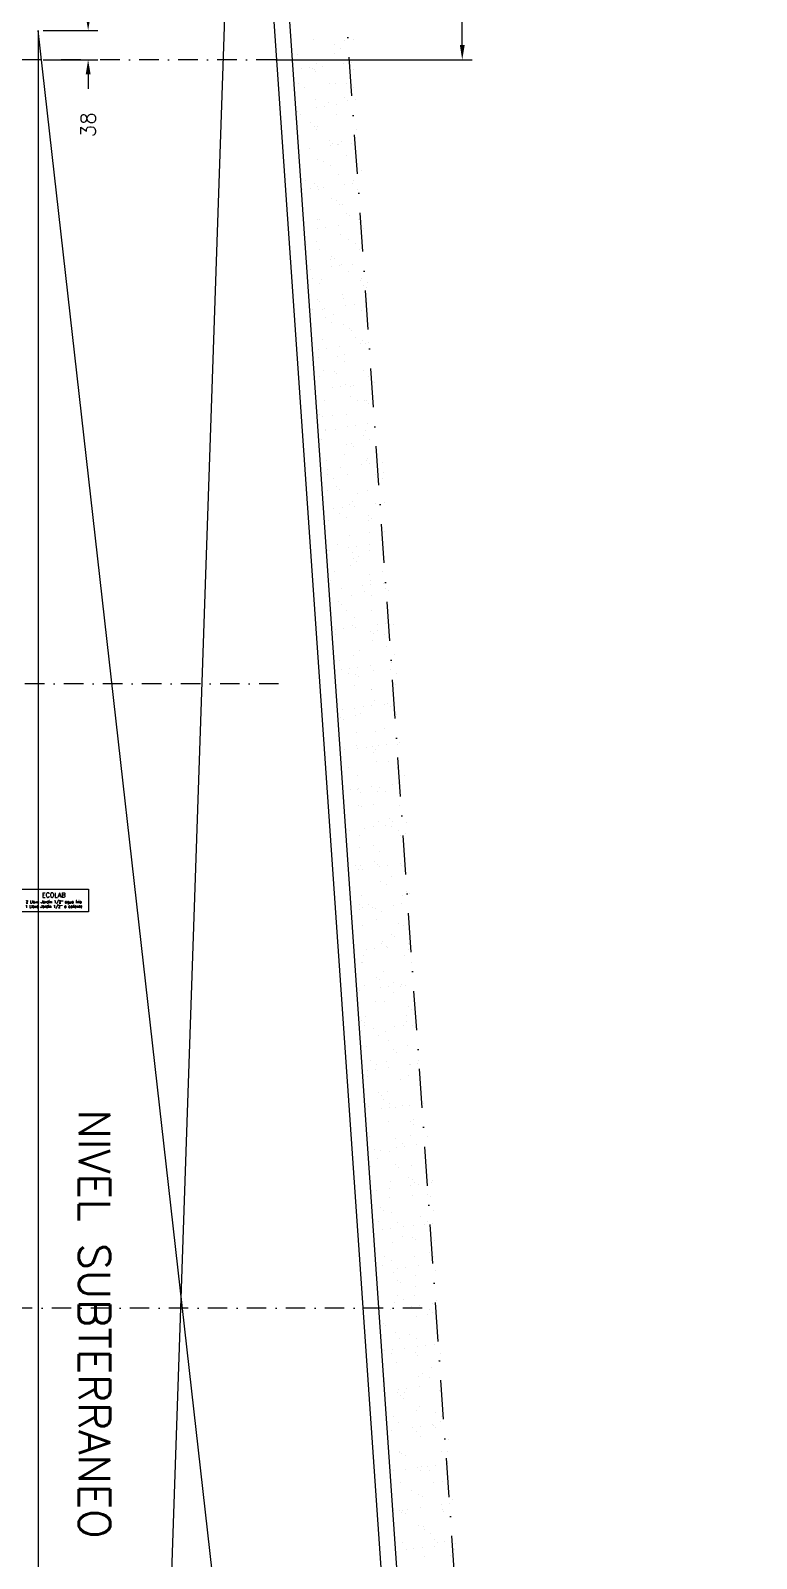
# Model space of a CAD drawing. Header units: millimetres. Extents: x 340 to 1003762, y 22 to 362022.
# Drawn here: x 651496 to 660803, y 287849 to 307432 of the extents above; entities that cross this region are included whole.
import ezdxf

# ---------------------------------------------------------------- set-up
doc = ezdxf.new("R2010")
doc.units = ezdxf.units.MM
doc.linetypes.add('LSBB_P_002 - PLANTA 1° NIVEL SALA DE VENTAS$0$DASHDOT', pattern=[1, 0.5, -0.25, 0, -0.25])
doc.linetypes.add('LSBB_P_002 - PLANTA 1° NIVEL SALA DE VENTAS$0$DASHDOT2', pattern=[0.5, 0.25, -0.125, 0, -0.125])
for name, color, linetype in [('A-DEMOLICION SV', 40, 'Continuous'), ('LSBB_P_002 - PLANTA 1° NIVEL SALA DE VENTAS$0$01', 8, 'Continuous'), ('LSBB_P_002 - PLANTA 1° NIVEL SALA DE VENTAS$0$A-MOBILIARIO', 8, 'Continuous'), ('LSBB_P_002 - PLANTA 1° NIVEL SALA DE VENTAS$0$COTAS 125', 2, 'Continuous'), ('LSBB_P_002 - PLANTA 1° NIVEL SALA DE VENTAS$0$COTAS-INT', 4, 'Continuous'), ('LSBB_P_002 - PLANTA 1° NIVEL SALA DE VENTAS$0$EJES', 8, 'LSBB_P_002 - PLANTA 1° NIVEL SALA DE VENTAS$0$DASHDOT2'), ('LSBB_P_002 - PLANTA 1° NIVEL SALA DE VENTAS$0$HATCH', 8, 'Continuous'), ('LSBB_P_002 - PLANTA 1° NIVEL SALA DE VENTAS$0$LLAVES ECOLAB', 90, 'Continuous'), ('LSBB_P_002 - PLANTA 1° NIVEL SALA DE VENTAS$0$MUROS', 5, 'Continuous'), ('LSBB_P_002 - PLANTA 1° NIVEL SALA DE VENTAS$0$TEXTOS', 7, 'Continuous')]:
    doc.layers.add(name, color=color, linetype=linetype)
doc.styles.add('LSBB_P_002 - PLANTA 1° NIVEL SALA DE VENTAS$0$ROMANS', font='romans')
doc.dimstyles.new('LSBB_P_002 - PLANTA 1° NIVEL SALA DE VENTAS$0$DIMENSION-125', dxfattribs={"dimscale": 125, "dimtxt": 0.0015, "dimasz": 0.0015, "dimexe": 0.001, "dimexo": 0.0005, "dimgap": 0.0005, "dimtad": 1, "dimdec": 0, "dimlfac": 100, "dimzin": 0, "dimdsep": 46, "dimtxsty": 'LSBB_P_002 - PLANTA 1° NIVEL SALA DE VENTAS$0$ROMANS', "dimcen": 0.004, "dimclrd": 4, "dimclre": 8, "dimclrt": 3, "dimadec": 0, "dimazin": 0, "dimtfac": 1, "dimtdec": 0, "dimtix": 1, "dimtofl": 0, "dimtmove": 2, "dimatfit": 3, "dimfxl": 0, "dimtolj": 1, "dimtzin": 0, "dimarcsym": 0})

# ---------------------------------------------------------------- blocks, each defined once
blk = doc.blocks.new('*X40')
at = {"color": 0}
for p, q in [((601.161, 116.029), (601.161, 116.029)), ((601.39, 116.102), (601.39, 116.102)), ((601.604, 115.969), (601.604, 115.969)), ((601.672, 116.026), (601.672, 116.026)), ((601.682, 116.048), (601.682, 116.048)), ((601.709, 115.982), (601.709, 115.982)), ((601.871, 116.004), (601.871, 116.004)), ((601.164, 115.848), (601.164, 115.848)), ((601.17, 115.911), (601.17, 115.911)), ((601.248, 115.794), (601.248, 115.794)), ((601.333, 115.933), (601.333, 115.933)), ((601.431, 115.841), (601.431, 115.841)), ((601.787, 115.849), (601.787, 115.849)), ((601.871, 115.795), (601.871, 115.795)), ((601.881, 115.866), (601.881, 115.866)), ((601.173, 115.643), (601.173, 115.643)), ((601.28, 115.69), (601.28, 115.69)), ((601.317, 115.656), (601.317, 115.656)), ((601.552, 115.601), (601.552, 115.601)), ((601.685, 115.641), (601.685, 115.641)), ((601.251, 115.404), (601.251, 115.404)), ((601.325, 115.347), (601.325, 115.347)), ((601.355, 115.418), (601.355, 115.418)), ((601.444, 115.456), (601.444, 115.456)), ((601.491, 115.497), (601.491, 115.497)), ((601.517, 115.439), (601.517, 115.439)), ((601.789, 115.475), (601.789, 115.475)), ((601.893, 115.489), (601.893, 115.489)), ((601.186, 115.258), (601.186, 115.258)), ((601.41, 115.293), (601.41, 115.293)), ((601.69, 115.315), (601.69, 115.315)), ((601.697, 115.256), (601.697, 115.256)), ((601.727, 115.281), (601.727, 115.281)), ((601.456, 115.07), (601.456, 115.07)), ((601.713, 115.1), (601.713, 115.1)), ((601.901, 115.121), (601.901, 115.121)), ((601.163, 114.875), (601.163, 114.875)), ((601.198, 114.873), (601.198, 114.873)), ((601.299, 114.946), (601.299, 114.946)), ((601.435, 114.911), (601.435, 114.911)), ((601.487, 114.846), (601.487, 114.846)), ((601.499, 114.763), (601.499, 114.763)), ((601.539, 114.924), (601.539, 114.924)), ((601.571, 114.793), (601.571, 114.793)), ((601.702, 114.946), (601.702, 114.946)), ((601.71, 114.87), (601.71, 114.87)), ((601.252, 114.598), (601.252, 114.598)), ((601.469, 114.685), (601.469, 114.685)), ((601.535, 114.73), (601.535, 114.73)), ((601.709, 114.57), (601.709, 114.57)), ((601.875, 114.599), (601.875, 114.599)), ((601.211, 114.487), (601.211, 114.487)), ((601.348, 114.381), (601.348, 114.381)), ((601.619, 114.417), (601.619, 114.417)), ((601.723, 114.485), (601.723, 114.485)), ((601.723, 114.431), (601.723, 114.431)), ((601.886, 114.452), (601.886, 114.452)), ((601.908, 114.388), (601.908, 114.388)), ((601.307, 114.212), (601.307, 114.212)), ((601.344, 114.178), (601.344, 114.178)), ((601.481, 114.3), (601.481, 114.3)), ((601.648, 114.346), (601.648, 114.346)), ((601.733, 114.292), (601.733, 114.292)), ((601.945, 114.354), (601.945, 114.354)), ((601.224, 114.102), (601.224, 114.102)), ((601.413, 114.097), (601.413, 114.097)), ((601.518, 114.019), (601.518, 114.019)), ((601.735, 114.099), (601.735, 114.099)), ((601.265, 113.853), (601.265, 113.853)), ((601.271, 113.79), (601.271, 113.79)), ((601.369, 113.866), (601.369, 113.866)), ((601.494, 113.914), (601.494, 113.914)), ((601.532, 113.888), (601.532, 113.888)), ((601.717, 113.837), (601.717, 113.837)), ((601.754, 113.803), (601.754, 113.803)), ((601.804, 113.924), (601.804, 113.924)), ((601.81, 113.845), (601.81, 113.845)), ((601.894, 113.791), (601.894, 113.791)), ((601.908, 113.937), (601.908, 113.937)), ((602.018, 113.921), (602.018, 113.921)), ((601.236, 113.717), (601.236, 113.717)), ((601.575, 113.596), (601.575, 113.596)), ((601.748, 113.714), (601.748, 113.714)), ((601.928, 113.643), (601.928, 113.643)), ((601.327, 113.468), (601.327, 113.468)), ((601.507, 113.529), (601.507, 113.529)), ((601.716, 113.394), (601.716, 113.394)), ((601.988, 113.43), (601.988, 113.43)), ((602.03, 113.536), (602.03, 113.536)), ((601.349, 113.343), (601.349, 113.343)), ((601.433, 113.289), (601.433, 113.289)), ((601.45, 113.359), (601.45, 113.359)), ((601.526, 113.285), (601.526, 113.285)), ((601.554, 113.373), (601.554, 113.373)), ((601.563, 113.252), (601.563, 113.252)), ((601.76, 113.329), (601.76, 113.329)), ((601.971, 113.344), (601.971, 113.344)), ((602.056, 113.29), (602.056, 113.29)), ((601.519, 113.144), (601.519, 113.144)), ((601.736, 113.096), (601.736, 113.096)), ((601.737, 113.092), (601.737, 113.092)), ((602.043, 113.15), (602.043, 113.15)), ((601.362, 112.83), (601.362, 112.83)), ((601.51, 112.842), (601.51, 112.842)), ((601.634, 112.866), (601.634, 112.866)), ((601.738, 112.879), (601.738, 112.879)), ((601.773, 112.943), (601.773, 112.943)), ((601.901, 112.901), (601.901, 112.901)), ((601.936, 112.91), (601.936, 112.91)), ((601.973, 112.876), (601.973, 112.876)), ((601.335, 112.734), (601.335, 112.734)), ((601.371, 112.701), (601.371, 112.701)), ((601.532, 112.758), (601.532, 112.758)), ((601.594, 112.788), (601.594, 112.788)), ((602.055, 112.765), (602.055, 112.765)), ((601.545, 112.541), (601.545, 112.541)), ((601.786, 112.558), (601.786, 112.558)), ((601.898, 112.595), (601.898, 112.595)), ((601.384, 112.315), (601.384, 112.315)), ((601.544, 112.373), (601.544, 112.373)), ((601.547, 112.336), (601.547, 112.336)), ((601.672, 112.341), (601.672, 112.341)), ((601.744, 112.359), (601.744, 112.359)), ((601.756, 112.287), (601.756, 112.287)), ((601.781, 112.325), (601.781, 112.325)), ((601.819, 112.372), (601.819, 112.372)), ((601.923, 112.386), (601.923, 112.386)), ((602.068, 112.38), (602.068, 112.38)), ((602.085, 112.407), (602.085, 112.407)), ((601.437, 112.093), (601.437, 112.093)), ((601.798, 112.173), (601.798, 112.173)), ((601.955, 112.165), (601.955, 112.165)), ((602.06, 112.094), (602.06, 112.094)), ((601.354, 111.99), (601.354, 111.99)), ((601.557, 111.988), (601.557, 111.988)), ((601.569, 111.821), (601.569, 111.821)), ((601.731, 111.843), (601.731, 111.843)), ((601.833, 111.84), (601.833, 111.84)), ((602.003, 111.878), (602.003, 111.878)), ((602.081, 111.994), (602.081, 111.994)), ((602.107, 111.892), (602.107, 111.892)), ((602.154, 111.983), (602.154, 111.983)), ((601.465, 111.808), (601.465, 111.808)), ((601.553, 111.808), (601.553, 111.808)), ((601.59, 111.774), (601.59, 111.774)), ((601.811, 111.787), (601.811, 111.787)), ((601.917, 111.787), (601.917, 111.787)), ((601.57, 111.602), (601.57, 111.602)), ((601.598, 111.592), (601.598, 111.592)), ((601.764, 111.614), (601.764, 111.614)), ((601.963, 111.432), (601.963, 111.432)), ((602.093, 111.609), (602.093, 111.609)), ((601.456, 111.285), (601.456, 111.285)), ((601.649, 111.314), (601.649, 111.314)), ((601.753, 111.328), (601.753, 111.328)), ((601.823, 111.402), (601.823, 111.402)), ((601.916, 111.349), (601.916, 111.349)), ((601.995, 111.339), (601.995, 111.339)), ((602, 111.398), (602, 111.398)), ((602.079, 111.286), (602.079, 111.286)), ((602.174, 111.239), (602.174, 111.239)), ((602.187, 111.385), (602.187, 111.385)), ((601.573, 111.063), (601.573, 111.063)), ((601.582, 111.217), (601.582, 111.217)), ((601.76, 111.091), (601.76, 111.091)), ((602.106, 111.224), (602.106, 111.224)), ((601.772, 110.881), (601.772, 110.881)), ((601.809, 110.847), (601.809, 110.847)), ((601.836, 111.017), (601.836, 111.017)), ((602.1, 110.856), (602.1, 110.856)), ((601.533, 110.838), (601.533, 110.838)), ((601.562, 110.785), (601.562, 110.785)), ((601.595, 110.831), (601.595, 110.831)), ((601.618, 110.784), (601.618, 110.784)), ((601.833, 110.821), (601.833, 110.821)), ((601.937, 110.834), (601.937, 110.834)), ((601.983, 110.688), (601.983, 110.688)), ((602.118, 110.838), (602.118, 110.838)), ((602.156, 110.839), (602.156, 110.839)), ((601.849, 110.631), (601.849, 110.631)), ((601.921, 110.59), (601.921, 110.59)), ((602.131, 110.453), (602.131, 110.453)), ((602.182, 110.505), (602.182, 110.505)), ((602.219, 110.471), (602.219, 110.471)), ((601.479, 110.256), (601.479, 110.256)), ((601.581, 110.33), (601.581, 110.33)), ((601.584, 110.27), (601.584, 110.27)), ((601.607, 110.446), (601.607, 110.446)), ((601.617, 110.296), (601.617, 110.296)), ((601.695, 110.337), (601.695, 110.337)), ((601.746, 110.291), (601.746, 110.291)), ((601.779, 110.283), (601.779, 110.283)), ((602.018, 110.327), (602.018, 110.327)), ((602.122, 110.341), (602.122, 110.341)), ((601.62, 110.061), (601.62, 110.061)), ((601.791, 110.136), (601.791, 110.136)), ((601.861, 110.246), (601.861, 110.246)), ((602.083, 110.09), (602.083, 110.09)), ((602.144, 110.067), (602.144, 110.067)), ((601.99, 109.954), (601.99, 109.954)), ((602.027, 109.92), (602.027, 109.92)), ((601.633, 109.675), (601.633, 109.675)), ((601.664, 109.763), (601.664, 109.763)), ((601.768, 109.776), (601.768, 109.776)), ((601.856, 109.836), (601.856, 109.836)), ((601.874, 109.86), (601.874, 109.86)), ((601.931, 109.798), (601.931, 109.798)), ((601.941, 109.782), (601.941, 109.782)), ((602.156, 109.682), (602.156, 109.682)), ((602.201, 109.761), (602.201, 109.761)), ((602.202, 109.833), (602.202, 109.833)), ((601.6, 109.585), (601.6, 109.585)), ((601.621, 109.588), (601.621, 109.588)), ((601.886, 109.475), (601.886, 109.475)), ((602.244, 109.589), (602.244, 109.589)), ((601.645, 109.29), (601.645, 109.29)), ((601.799, 109.403), (601.799, 109.403)), ((601.836, 109.369), (601.836, 109.369)), ((601.952, 109.283), (601.952, 109.283)), ((602.018, 109.335), (602.018, 109.335)), ((602.102, 109.281), (602.102, 109.281)), ((602.115, 109.304), (602.115, 109.304)), ((602.169, 109.297), (602.169, 109.297)), ((601.577, 109.233), (601.577, 109.233)), ((601.783, 109.087), (601.783, 109.087)), ((601.848, 109.269), (601.848, 109.269)), ((601.899, 109.09), (601.899, 109.09)), ((602.01, 109.21), (602.01, 109.21)), ((601.658, 108.905), (601.658, 108.905)), ((602.181, 108.911), (602.181, 108.911)), ((602.209, 109.027), (602.209, 109.027)), ((602.246, 108.993), (602.246, 108.993)), ((601.598, 108.718), (601.598, 108.718)), ((601.608, 108.852), (601.608, 108.852)), ((601.641, 108.779), (601.641, 108.779)), ((601.645, 108.818), (601.645, 108.818)), ((601.761, 108.74), (601.761, 108.74)), ((601.912, 108.704), (601.912, 108.704)), ((602.033, 108.775), (602.033, 108.775)), ((602.137, 108.789), (602.137, 108.789)), ((602.179, 108.834), (602.179, 108.834)), ((602.264, 108.781), (602.264, 108.781)), ((602.299, 108.811), (602.299, 108.811)), ((601.67, 108.519), (601.67, 108.519)), ((601.819, 108.658), (601.819, 108.658)), ((601.945, 108.586), (601.945, 108.586)), ((602.194, 108.526), (602.194, 108.526)), ((601.718, 108.332), (601.718, 108.332)), ((601.924, 108.319), (601.924, 108.319)), ((602.018, 108.476), (602.018, 108.476)), ((602.055, 108.442), (602.055, 108.442)), ((602.341, 108.333), (602.341, 108.333)), ((601.627, 108.107), (601.627, 108.107)), ((601.679, 108.211), (601.679, 108.211)), ((601.683, 108.134), (601.683, 108.134)), ((601.783, 108.225), (601.783, 108.225)), ((601.802, 108.279), (601.802, 108.279)), ((601.945, 108.246), (601.945, 108.246)), ((602.207, 108.141), (602.207, 108.141)), ((602.217, 108.282), (602.217, 108.282)), ((602.229, 108.283), (602.229, 108.283)), ((602.321, 108.296), (602.321, 108.296)), ((601.826, 107.925), (601.826, 107.925)), ((601.937, 107.934), (601.937, 107.934)), ((602.106, 108.085), (602.106, 108.085)), ((601.696, 107.749), (601.696, 107.749)), ((601.863, 107.891), (601.863, 107.891)), ((601.863, 107.717), (601.863, 107.717)), ((601.88, 107.831), (601.88, 107.831)), ((601.964, 107.778), (601.964, 107.778)), ((601.967, 107.731), (601.967, 107.731)), ((602.037, 107.732), (602.037, 107.732)), ((602.13, 107.753), (602.13, 107.753)), ((602.219, 107.755), (602.219, 107.755)), ((602.401, 107.788), (602.401, 107.788)), ((601.949, 107.548), (601.949, 107.548)), ((602.236, 107.549), (602.236, 107.549)), ((602.268, 107.584), (602.268, 107.584)), ((602.273, 107.515), (602.273, 107.515)), ((601.708, 107.363), (601.708, 107.363)), ((602.041, 107.331), (602.041, 107.331)), ((602.232, 107.37), (602.232, 107.37)), ((602.447, 107.356), (602.447, 107.356)), ((601.776, 107.188), (601.776, 107.188)), ((601.846, 107.18), (601.846, 107.18)), ((601.962, 107.163), (601.962, 107.163)), ((602.047, 107.224), (602.047, 107.224)), ((602.125, 107.277), (602.125, 107.277)), ((602.152, 107.238), (602.152, 107.238)), ((602.314, 107.259), (602.314, 107.259)), ((601.721, 106.978), (601.721, 106.978)), ((601.806, 107.082), (601.806, 107.082)), ((602.045, 106.998), (602.045, 106.998)), ((602.082, 106.964), (602.082, 106.964)), ((602.244, 106.985), (602.244, 106.985)), ((602.429, 107.083), (602.429, 107.083)), ((601.975, 106.778), (601.975, 106.778)), ((602.203, 106.83), (602.203, 106.83)), ((602.232, 106.73), (602.232, 106.73)), ((602.256, 106.805), (602.256, 106.805)), ((602.287, 106.776), (602.287, 106.776)), ((602.336, 106.744), (602.336, 106.744)), ((602.499, 106.765), (602.499, 106.765)), ((602.515, 106.797), (602.515, 106.797)), ((601.733, 106.592), (601.733, 106.592)), ((601.798, 106.673), (601.798, 106.673)), ((601.96, 106.695), (601.96, 106.695)), ((601.968, 106.582), (601.968, 106.582)), ((602.257, 106.599), (602.257, 106.599)), ((602.455, 106.622), (602.455, 106.622)), ((602.492, 106.589), (602.492, 106.589)), ((601.854, 106.447), (601.854, 106.447)), ((601.891, 106.413), (601.891, 106.413)), ((601.987, 106.392), (601.987, 106.392)), ((602.527, 106.412), (602.527, 106.412)), ((601.826, 106.274), (601.826, 106.274)), ((601.878, 106.166), (601.878, 106.166)), ((601.982, 106.18), (601.982, 106.18)), ((602.065, 106.254), (602.065, 106.254)), ((602.145, 106.201), (602.145, 106.201)), ((602.27, 106.214), (602.27, 106.214)), ((602.364, 106.329), (602.364, 106.329)), ((602.416, 106.237), (602.416, 106.237)), ((602.449, 106.275), (602.449, 106.275)), ((602.52, 106.25), (602.52, 106.25)), ((602, 106.007), (602, 106.007)), ((602.129, 106.081), (602.129, 106.081)), ((602.264, 106.071), (602.264, 106.071)), ((602.301, 106.037), (602.301, 106.037)), ((602.54, 106.026), (602.54, 106.026)), ((601.903, 105.827), (601.903, 105.827)), ((601.987, 105.773), (601.987, 105.773)), ((602.282, 105.828), (602.282, 105.828)), ((602.475, 105.878), (602.475, 105.878)), ((602.526, 105.828), (602.526, 105.828)), ((601.873, 105.702), (601.873, 105.702)), ((602.012, 105.621), (602.012, 105.621)), ((602.062, 105.672), (602.062, 105.672)), ((602.166, 105.686), (602.166, 105.686)), ((602.291, 105.58), (602.291, 105.58)), ((602.329, 105.707), (602.329, 105.707)), ((602.553, 105.641), (602.553, 105.641)), ((602.072, 105.52), (602.072, 105.52)), ((602.109, 105.486), (602.109, 105.486)), ((602.295, 105.443), (602.295, 105.443)), ((602.025, 105.236), (602.025, 105.236)), ((602.064, 105.326), (602.064, 105.326)), ((602.149, 105.273), (602.149, 105.273)), ((602.247, 105.179), (602.247, 105.179)), ((602.283, 105.327), (602.283, 105.327)), ((602.351, 105.192), (602.351, 105.192)), ((602.513, 105.214), (602.513, 105.214)), ((602.565, 105.256), (602.565, 105.256)), ((601.881, 104.969), (601.881, 104.969)), ((601.975, 105.143), (601.975, 105.143)), ((602.307, 105.058), (602.307, 105.058)), ((602.452, 105.079), (602.452, 105.079)), ((602.482, 105.144), (602.482, 105.144)), ((602.519, 105.111), (602.519, 105.111)), ((601.918, 104.935), (601.918, 104.935)), ((602.038, 104.851), (602.038, 104.851)), ((602.092, 104.776), (602.092, 104.776)), ((602.226, 104.825), (602.226, 104.825)), ((602.31, 104.772), (602.31, 104.772)), ((602.578, 104.87), (602.578, 104.87)), ((601.893, 104.614), (601.893, 104.614)), ((601.991, 104.577), (601.991, 104.577)), ((601.997, 104.628), (601.997, 104.628)), ((602.159, 104.649), (602.159, 104.649)), ((602.291, 104.593), (602.291, 104.593)), ((602.32, 104.672), (602.32, 104.672)), ((602.431, 104.685), (602.431, 104.685)), ((602.535, 104.699), (602.535, 104.699)), ((602.614, 104.578), (602.614, 104.578)), ((602.05, 104.465), (602.05, 104.465)), ((602.328, 104.56), (602.328, 104.56)), ((602.502, 104.4), (602.502, 104.4)), ((602.59, 104.485), (602.59, 104.485)), ((601.901, 104.225), (601.901, 104.225)), ((602.333, 104.287), (602.333, 104.287)), ((602.387, 104.325), (602.387, 104.325)), ((602.472, 104.271), (602.472, 104.271)), ((602.616, 104.192), (602.616, 104.192)), ((602.063, 104.08), (602.063, 104.08)), ((602.077, 104.121), (602.077, 104.121)), ((602.1, 104.042), (602.1, 104.042)), ((602.137, 104.008), (602.137, 104.008)), ((602.153, 104.076), (602.153, 104.076)), ((602.181, 104.135), (602.181, 104.135)), ((602.344, 104.156), (602.344, 104.156)), ((602.603, 104.099), (602.603, 104.099)), ((601.926, 103.823), (601.926, 103.823)), ((602.311, 103.849), (602.311, 103.849)), ((602.345, 103.902), (602.345, 103.902)), ((602.549, 103.824), (602.549, 103.824)), ((602.011, 103.769), (602.011, 103.769)), ((602.075, 103.695), (602.075, 103.695)), ((602.262, 103.627), (602.262, 103.627)), ((602.366, 103.641), (602.366, 103.641)), ((602.51, 103.666), (602.51, 103.666)), ((602.528, 103.662), (602.528, 103.662)), ((602.547, 103.633), (602.547, 103.633)), ((602.616, 103.714), (602.616, 103.714)), ((602.633, 103.77), (602.633, 103.77)), ((601.945, 103.457), (601.945, 103.457)), ((601.99, 103.591), (601.99, 103.591)), ((602.314, 103.575), (602.314, 103.575)), ((602.358, 103.516), (602.358, 103.516)), ((602.721, 103.473), (602.721, 103.473)), ((602.088, 103.322), (602.088, 103.322)), ((602.088, 103.309), (602.088, 103.309)), ((602.119, 103.298), (602.119, 103.298)), ((602.172, 103.268), (602.172, 103.268)), ((602.628, 103.329), (602.628, 103.329)), ((602.711, 103.323), (602.711, 103.323)), ((602.012, 103.077), (602.012, 103.077)), ((602.174, 103.098), (602.174, 103.098)), ((602.318, 103.115), (602.318, 103.115)), ((602.355, 103.082), (602.355, 103.082)), ((602.37, 103.131), (602.37, 103.131)), ((602.446, 103.134), (602.446, 103.134)), ((602.476, 103.075), (602.476, 103.075)), ((602.55, 103.147), (602.55, 103.147)), ((602.713, 103.169), (602.713, 103.169)), ((602.101, 102.924), (602.101, 102.924)), ((602.249, 102.821), (602.249, 102.821)), ((602.529, 102.922), (602.529, 102.922)), ((602.641, 102.943), (602.641, 102.943)), ((602.334, 102.767), (602.334, 102.767)), ((602.383, 102.746), (602.383, 102.746)), ((602.63, 102.64), (602.63, 102.64)), ((602.728, 102.74), (602.728, 102.74)), ((602.734, 102.654), (602.734, 102.654)), ((602.765, 102.706), (602.765, 102.706)), ((602.014, 102.573), (602.014, 102.573)), ((602.092, 102.569), (602.092, 102.569)), ((602.113, 102.539), (602.113, 102.539)), ((602.127, 102.564), (602.127, 102.564)), ((602.164, 102.53), (602.164, 102.53)), ((602.196, 102.583), (602.196, 102.583)), ((602.359, 102.604), (602.359, 102.604)), ((602.637, 102.574), (602.637, 102.574)), ((602.653, 102.558), (602.653, 102.558)), ((602.338, 102.371), (602.338, 102.371)), ((602.396, 102.36), (602.396, 102.36)), ((602.411, 102.32), (602.411, 102.32)), ((602.495, 102.266), (602.495, 102.266)), ((602.126, 102.153), (602.126, 102.153)), ((602.176, 102.072), (602.176, 102.072)), ((602.276, 102.076), (602.276, 102.076)), ((602.381, 102.089), (602.381, 102.089)), ((602.537, 102.189), (602.537, 102.189)), ((602.543, 102.111), (602.543, 102.111)), ((602.574, 102.155), (602.574, 102.155)), ((602.666, 102.173), (602.666, 102.173)), ((602.799, 102.073), (602.799, 102.073)), ((602.815, 102.147), (602.815, 102.147)), ((602.408, 101.975), (602.408, 101.975)), ((602.748, 101.995), (602.748, 101.995))]:
    blk.add_line(p, q, dxfattribs=at)
blk = doc.blocks.new('*D70')
at = {"layer": 'LSBB_P_002 - PLANTA 1° NIVEL SALA DE VENTAS$0$COTAS 125', "color": 8, "linetype": 'Continuous', "lineweight": -2, "transparency": 16777216}
for p, q in [((878.338, 328.794), (880.375, 328.794)), ((877.858, 321.166), (880.375, 321.166))]:
    blk.add_line(p, q, dxfattribs=at)
at = {"layer": 'LSBB_P_002 - PLANTA 1° NIVEL SALA DE VENTAS$0$COTAS 125', "linetype": 'Continuous', "lineweight": -2, "transparency": 16777216}
blk.add_line((880.25, 321.353), (880.25, 328.606), dxfattribs=at)
at = {"layer": 'LSBB_P_002 - PLANTA 1° NIVEL SALA DE VENTAS$0$COTAS 125', "transparency": 16777216}
for points in [[(880.219, 328.606), (880.281, 328.606), (880.25, 328.794)], [(880.219, 321.353), (880.281, 321.353), (880.25, 321.166)]]:
    blk.add_solid(points, dxfattribs=at)
at = {"layer": 'LSBB_P_002 - PLANTA 1° NIVEL SALA DE VENTAS$0$COTAS 125', "color": 2, "transparency": 16777216, "insert": (880.094, 324.98), "char_height": 0.1875, "attachment_point": 5, "rotation": 90, "style": 'LSBB_P_002 - PLANTA 1° NIVEL SALA DE VENTAS$0$ROMANS'}
blk.add_mtext('\\A1;763', dxfattribs=at)
blk = doc.blocks.new('*X39')
at = {"color": 0}
for p, q in [((600.984, 121.424), (600.984, 121.424)), ((601.496, 121.421), (601.496, 121.421)), ((600.717, 121.306), (600.717, 121.306)), ((600.78, 121.233), (600.78, 121.233)), ((601.255, 121.36), (601.255, 121.36)), ((601.255, 121.236), (601.255, 121.236)), ((601.34, 121.307), (601.34, 121.307)), ((601.381, 121.409), (601.381, 121.409)), ((600.714, 121.217), (600.714, 121.217)), ((600.837, 121.046), (600.837, 121.046)), ((600.941, 121.06), (600.941, 121.06)), ((600.979, 121.051), (600.979, 121.051)), ((600.997, 121.038), (600.997, 121.038)), ((601.021, 121.112), (601.021, 121.112)), ((601.104, 121.081), (601.104, 121.081)), ((601.376, 121.117), (601.376, 121.117)), ((601.48, 121.131), (601.48, 121.131)), ((601.508, 121.036), (601.508, 121.036)), ((600.794, 120.858), (600.794, 120.858)), ((601.016, 121.017), (601.016, 121.017)), ((601.19, 120.858), (601.19, 120.858)), ((601.267, 120.851), (601.267, 120.851)), ((601.417, 120.86), (601.417, 120.86)), ((600.878, 120.805), (600.878, 120.805)), ((601.009, 120.653), (601.009, 120.653)), ((601.389, 120.675), (601.389, 120.675)), ((601.426, 120.641), (601.426, 120.641)), ((601.501, 120.806), (601.501, 120.806)), ((601.521, 120.651), (601.521, 120.651)), ((600.788, 120.5), (600.788, 120.5)), ((600.825, 120.466), (600.825, 120.466)), ((601.022, 120.552), (601.022, 120.552)), ((601.126, 120.566), (601.126, 120.566)), ((601.182, 120.611), (601.182, 120.611)), ((601.28, 120.466), (601.28, 120.466)), ((601.288, 120.588), (601.288, 120.588)), ((600.956, 120.358), (600.956, 120.358)), ((600.999, 120.307), (600.999, 120.307)), ((601.022, 120.268), (601.022, 120.268)), ((601.04, 120.304), (601.04, 120.304)), ((601.534, 120.265), (601.534, 120.265)), ((601.198, 120.124), (601.198, 120.124)), ((601.206, 120.059), (601.206, 120.059)), ((601.235, 120.09), (601.235, 120.09)), ((601.292, 120.08), (601.292, 120.08)), ((601.31, 120.073), (601.31, 120.073)), ((601.344, 120.11), (601.344, 120.11)), ((601.473, 120.094), (601.473, 120.094)), ((600.934, 120.023), (600.934, 120.023)), ((601.035, 119.882), (601.035, 119.882)), ((601.117, 119.857), (601.117, 119.857)), ((601.409, 119.931), (601.409, 119.931)), ((601.546, 119.88), (601.546, 119.88)), ((601.201, 119.803), (601.201, 119.803)), ((601.305, 119.695), (601.305, 119.695)), ((601.608, 119.748), (601.608, 119.748)), ((600.852, 119.494), (600.852, 119.494)), ((600.882, 119.609), (600.882, 119.609)), ((600.956, 119.508), (600.956, 119.508)), ((601.007, 119.573), (601.007, 119.573)), ((601.043, 119.539), (601.043, 119.539)), ((601.047, 119.497), (601.047, 119.497)), ((601.119, 119.53), (601.119, 119.53)), ((601.39, 119.565), (601.39, 119.565)), ((601.494, 119.579), (601.494, 119.579)), ((601.505, 119.61), (601.505, 119.61)), ((601.559, 119.495), (601.559, 119.495)), ((601.217, 119.38), (601.217, 119.38)), ((601.279, 119.356), (601.279, 119.356)), ((601.318, 119.31), (601.318, 119.31)), ((601.363, 119.302), (601.363, 119.302)), ((601.044, 119.108), (601.044, 119.108)), ((601.06, 119.112), (601.06, 119.112)), ((601.417, 119.197), (601.417, 119.197)), ((601.453, 119.164), (601.453, 119.164)), ((601.571, 119.109), (601.571, 119.109)), ((601.575, 119.072), (601.575, 119.072)), ((601.036, 119.001), (601.036, 119.001)), ((601.141, 119.015), (601.141, 119.015)), ((601.303, 119.036), (601.303, 119.036)), ((601.33, 118.924), (601.33, 118.924)), ((601.627, 119.004), (601.627, 119.004)), ((600.902, 118.8), (600.902, 118.8)), ((601.026, 118.829), (601.026, 118.829)), ((601.072, 118.726), (601.072, 118.726)), ((601.44, 118.855), (601.44, 118.855)), ((601.525, 118.801), (601.525, 118.801)), ((601.584, 118.724), (601.584, 118.724)), ((601.205, 118.607), (601.205, 118.607)), ((601.221, 118.507), (601.221, 118.507)), ((601.225, 118.646), (601.225, 118.646)), ((601.262, 118.612), (601.262, 118.612)), ((601.325, 118.521), (601.325, 118.521)), ((601.343, 118.539), (601.343, 118.539)), ((601.488, 118.542), (601.488, 118.542)), ((600.949, 118.472), (600.949, 118.472)), ((600.979, 118.353), (600.979, 118.353)), ((601.063, 118.299), (601.063, 118.299)), ((601.085, 118.341), (601.085, 118.341)), ((601.436, 118.453), (601.436, 118.453)), ((601.597, 118.338), (601.597, 118.338)), ((601.602, 118.354), (601.602, 118.354)), ((601.686, 118.301), (601.686, 118.301)), ((601.034, 118.095), (601.034, 118.095)), ((601.355, 118.153), (601.355, 118.153)), ((601.367, 118.106), (601.367, 118.106)), ((601.635, 118.271), (601.635, 118.271)), ((601.672, 118.237), (601.672, 118.237)), ((600.971, 117.957), (600.971, 117.957)), ((601.071, 118.061), (601.071, 118.061)), ((601.098, 117.956), (601.098, 117.956)), ((601.134, 117.978), (601.134, 117.978)), ((601.245, 117.902), (601.245, 117.902)), ((601.405, 118.014), (601.405, 118.014)), ((601.509, 118.027), (601.509, 118.027)), ((601.609, 117.953), (601.609, 117.953)), ((601.672, 118.049), (601.672, 118.049)), ((601.14, 117.852), (601.14, 117.852)), ((601.225, 117.799), (601.225, 117.799)), ((601.368, 117.768), (601.368, 117.768)), ((601.444, 117.719), (601.444, 117.719)), ((601.11, 117.57), (601.11, 117.57)), ((601.481, 117.686), (601.481, 117.686)), ((601.528, 117.605), (601.528, 117.605)), ((601.59, 117.52), (601.59, 117.52)), ((601.622, 117.568), (601.622, 117.568)), ((601.655, 117.526), (601.655, 117.526)), ((601.694, 117.534), (601.694, 117.534)), ((601.051, 117.449), (601.051, 117.449)), ((601.054, 117.351), (601.054, 117.351)), ((601.155, 117.463), (601.155, 117.463)), ((601.302, 117.352), (601.302, 117.352)), ((601.318, 117.484), (601.318, 117.484)), ((601.381, 117.383), (601.381, 117.383)), ((601.123, 117.185), (601.123, 117.185)), ((601.253, 117.168), (601.253, 117.168)), ((601.289, 117.134), (601.289, 117.134)), ((601.386, 117.298), (601.386, 117.298)), ((601.634, 117.182), (601.634, 117.182)), ((601.067, 117.103), (601.067, 117.103)), ((601.236, 116.956), (601.236, 116.956)), ((601.34, 116.969), (601.34, 116.969)), ((601.393, 116.997), (601.393, 116.997)), ((601.463, 116.975), (601.463, 116.975)), ((601.502, 116.991), (601.502, 116.991)), ((601.69, 117.104), (601.69, 117.104)), ((601.774, 117.027), (601.774, 117.027)), ((601.135, 116.799), (601.135, 116.799)), ((601.463, 116.851), (601.463, 116.851)), ((601.548, 116.797), (601.548, 116.797)), ((601.647, 116.797), (601.647, 116.797)), ((601.663, 116.793), (601.663, 116.793)), ((601.699, 116.759), (601.699, 116.759)), ((601.061, 116.617), (601.061, 116.617)), ((601.098, 116.583), (601.098, 116.583)), ((601.229, 116.602), (601.229, 116.602)), ((601.406, 116.612), (601.406, 116.612)), ((601.148, 116.426), (601.148, 116.426)), ((601.148, 116.414), (601.148, 116.414)), ((601.272, 116.424), (601.272, 116.424)), ((601.42, 116.462), (601.42, 116.462)), ((601.524, 116.476), (601.524, 116.476)), ((601.625, 116.35), (601.625, 116.35)), ((601.66, 116.412), (601.66, 116.412)), ((601.687, 116.497), (601.687, 116.497)), ((601.087, 116.295), (601.087, 116.295)), ((601.418, 116.227), (601.418, 116.227)), ((601.471, 116.241), (601.471, 116.241)), ((601.508, 116.208), (601.508, 116.208)), ((601.709, 116.296), (601.709, 116.296))]:
    blk.add_line(p, q, dxfattribs=at)
blk = doc.blocks.new('*D93')
at = {"layer": 'LSBB_P_002 - PLANTA 1° NIVEL SALA DE VENTAS$0$COTAS 125', "linetype": 'Continuous', "lineweight": -2, "transparency": 16777216}
for p, q in [((875.453, 321.728), (875.453, 321.916)), ((875.453, 320.978), (875.453, 320.791))]:
    blk.add_line(p, q, dxfattribs=at)
at = {"layer": 'LSBB_P_002 - PLANTA 1° NIVEL SALA DE VENTAS$0$COTAS 125', "color": 8, "linetype": 'Continuous', "lineweight": -2, "transparency": 16777216}
for p, q in [((874.877, 321.541), (875.578, 321.541)), ((874.877, 321.166), (875.578, 321.166))]:
    blk.add_line(p, q, dxfattribs=at)
at = {"layer": 'LSBB_P_002 - PLANTA 1° NIVEL SALA DE VENTAS$0$COTAS 125', "transparency": 16777216}
for points in [[(875.422, 321.728), (875.485, 321.728), (875.453, 321.541)], [(875.422, 320.978), (875.485, 320.978), (875.453, 321.166)]]:
    blk.add_solid(points, dxfattribs=at)
at = {"layer": 'LSBB_P_002 - PLANTA 1° NIVEL SALA DE VENTAS$0$COTAS 125', "color": 2, "transparency": 16777216, "insert": (875.453, 320.332), "char_height": 0.1875, "attachment_point": 5, "rotation": 90, "style": 'LSBB_P_002 - PLANTA 1° NIVEL SALA DE VENTAS$0$ROMANS'}
blk.add_mtext('\\A1;38', dxfattribs=at)
blk = doc.blocks.new('LSBB_P_002 - PLANTA 1° NIVEL SALA DE VENTAS$0$LLAVE ECOLAB')
at = {"layer": 'LSBB_P_002 - PLANTA 1° NIVEL SALA DE VENTAS$0$LLAVES ECOLAB', "color": 8}
blk.add_lwpolyline([(-1.501, 0.544), (-1.501, 1.437), (-1.209, 1.437), (-1.209, 0.544)], close=True, dxfattribs=at)
for points in [[(-1.355, 0.544), (-1.355, 0.295)], [(-1.355, 0.511), (-1.355, 0.295)]]:
    blk.add_lwpolyline(points, dxfattribs=at)
at = {"layer": 'LSBB_P_002 - PLANTA 1° NIVEL SALA DE VENTAS$0$LLAVES ECOLAB', "color": 8, "const_width": 0.035}
blk.add_lwpolyline([(-1.375, 0.295, 1), (-1.335, 0.295, 1)], format="xyb", close=True, dxfattribs=at)
blk.add_lwpolyline([(-1.375, 0.295, 1), (-1.335, 0.295, 1)], format="xyb", close=True, dxfattribs=at)
at = {"layer": 'LSBB_P_002 - PLANTA 1° NIVEL SALA DE VENTAS$0$A-MOBILIARIO', "ltscale": 0.25, "insert": (-1.352, 0.992), "char_height": 0.06, "width": 1.14638, "attachment_point": 5, "rotation": 90, "style": 'LSBB_P_002 - PLANTA 1° NIVEL SALA DE VENTAS$0$ROMANS'}
blk.add_mtext('\\A1;ECOLAB\\P{\\H0.58333x;2 Llave Jardin 1/2" agua fria\\P1 Llave Jardin 1/2" a caliente}', dxfattribs=at)
blk = doc.blocks.new('LSBB_P_002 - PLANTA 1° NIVEL SALA DE VENTAS', base_point=(223.57, 14.22))
at = {"layer": 'LSBB_P_002 - PLANTA 1° NIVEL SALA DE VENTAS$0$01'}
blk.add_line((882.665, 252.001), (874.814, 321.541), dxfattribs=at)
at = {"layer": 'LSBB_P_002 - PLANTA 1° NIVEL SALA DE VENTAS$0$COTAS-INT', "color": 8}
blk.add_line((877.41, 327.83), (874.814, 251.791), dxfattribs=at)
at = {"layer": 'LSBB_P_002 - PLANTA 1° NIVEL SALA DE VENTAS$0$EJES'}
for p, q in [((877.859, 321.166), (769.057, 321.166)), ((877.894, 313.166), (769.057, 313.166)), ((879.738, 305.166), (769.057, 305.166))]:
    blk.add_line(p, q, dxfattribs=at)
at = {"layer": 'LSBB_P_002 - PLANTA 1° NIVEL SALA DE VENTAS$0$MUROS', "color": 9}
for p, q in [((880.564, 285.206), (877.596, 328.037)), ((880.276, 286.469), (877.41, 327.83))]:
    blk.add_line(p, q, dxfattribs=at)
at = {"layer": 'LSBB_P_002 - PLANTA 1° NIVEL SALA DE VENTAS$0$MUROS'}
blk.add_line((874.814, 321.541), (874.814, 291.482), dxfattribs=at)
at = {"layer": 'LSBB_P_002 - PLANTA 1° NIVEL SALA DE VENTAS$0$MUROS', "color": 1, "linetype": 'LSBB_P_002 - PLANTA 1° NIVEL SALA DE VENTAS$0$DASHDOT'}
blk.add_lwpolyline([(874.814, 246.014), (884.022, 245.874), (878.275, 328.794), (853.72, 327.859), (829.355, 327.674), (828.944, 342.588)], dxfattribs=at)
at = {"layer": 'LSBB_P_002 - PLANTA 1° NIVEL SALA DE VENTAS$0$HATCH'}
for name in ['*X39', '*X40']:
    blk.add_blockref(name, (277.354, 200.004), dxfattribs=at)
at = {"layer": 'LSBB_P_002 - PLANTA 1° NIVEL SALA DE VENTAS$0$LLAVES ECOLAB', "rotation": 270}
blk.add_blockref('LSBB_P_002 - PLANTA 1° NIVEL SALA DE VENTAS$0$LLAVE ECOLAB', (874.02, 309.035), dxfattribs=at)
at = {"layer": 'LSBB_P_002 - PLANTA 1° NIVEL SALA DE VENTAS$0$TEXTOS', "color": 8, "style": 'LSBB_P_002 - PLANTA 1° NIVEL SALA DE VENTAS$0$ROMANS'}
blk.add_text('NIVEL SUBTERRANEO', height=0.4, rotation=270, dxfattribs=at).set_placement((875.336, 307.713))
at = {"layer": 'LSBB_P_002 - PLANTA 1° NIVEL SALA DE VENTAS$0$COTAS 125', "color": 2}
dim = blk.add_linear_dim(base=(880.25, 328.794), p1=(877.796, 321.166), p2=(878.275, 328.794), angle=90, dimstyle='LSBB_P_002 - PLANTA 1° NIVEL SALA DE VENTAS$0$DIMENSION-125', override={"dimclrd": 256, "dimclrt": 2, "dimfxl": 0.005}, dxfattribs=at)
dim.commit()
dim.dimension.update_dxf_attribs({"geometry": '*D70', "text_midpoint": (880.094, 324.98)})
dim = blk.add_linear_dim(base=(875.45345607, 321.16564692), p1=(874.81448052, 321.54064693), p2=(874.81448052, 321.16564692), angle=90, dimstyle='LSBB_P_002 - PLANTA 1° NIVEL SALA DE VENTAS$0$DIMENSION-125', override={"dimclrd": 256, "dimclrt": 2, "dimfxl": 0.005}, dxfattribs=at)
dim.commit()
dim.dimension.update_dxf_attribs({"geometry": '*D93', "text_midpoint": (875.45345607, 320.33231359), "dimtype": 128})

msp = doc.modelspace()

# ---------------------------------------------------------------- block references
at = {"layer": 'A-DEMOLICION SV', "xscale": 1000, "yscale": 1000, "zscale": 1000}
msp.add_blockref('LSBB_P_002 - PLANTA 1° NIVEL SALA DE VENTAS', (351, 112), dxfattribs=at)

doc.saveas('drawing.dxf')
